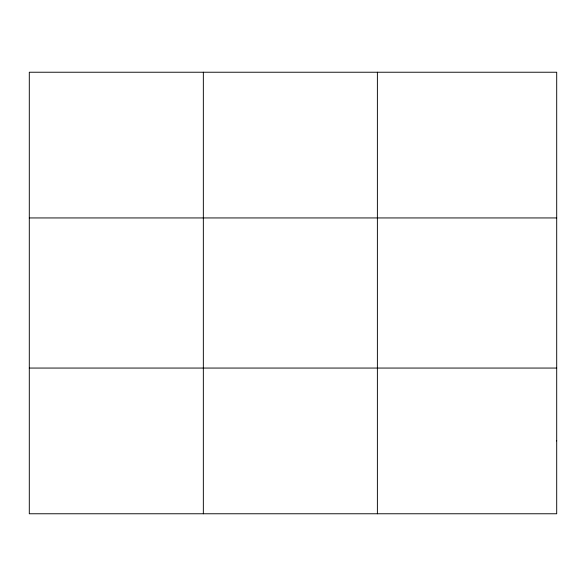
<?xml version="1.0" encoding="UTF-8"?>
<svg xmlns="http://www.w3.org/2000/svg" width="586" height="586" viewBox="0 0 586 586"><rect width="100%" height="100%" fill="white"/><g stroke="black" fill="none" stroke-linecap="round" stroke-linejoin="round"><path stroke-width="0.88" d="M203.342 72.232L203.342 513.768M377.384 72.232L377.384 513.768M29.3 217.941L556.7 217.941M29.3 368.059L556.7 368.059M556.7 440.914L556.7 513.768L29.3 513.768L29.3 72.232L556.7 72.232L556.7 440.914"/></g></svg>
